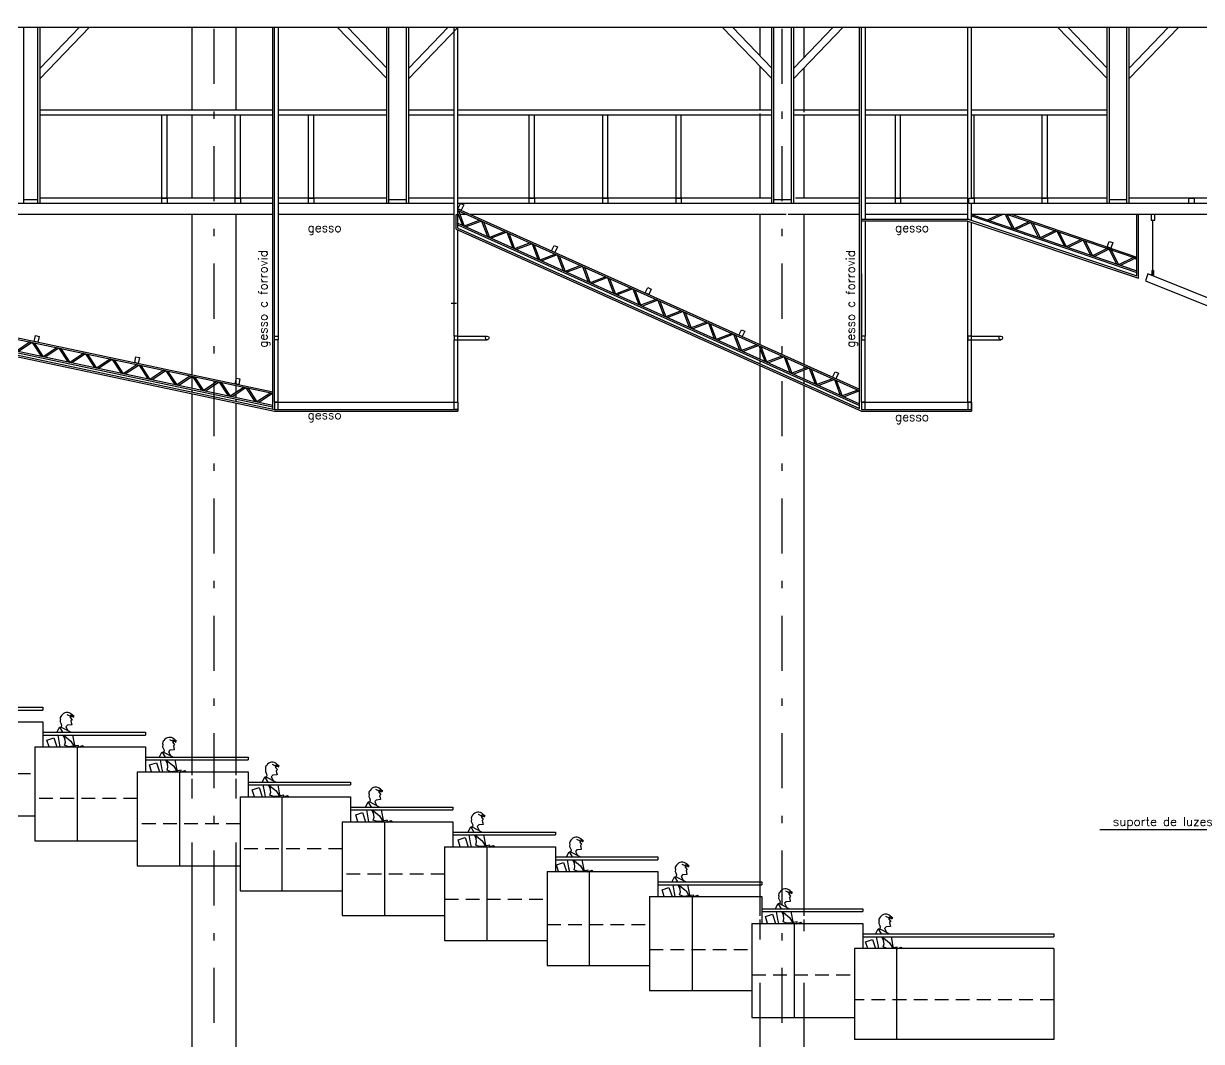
# Model space of a CAD drawing. Extents: x -14 to 107, y -33 to 53.
# Drawn here: x 39 to 55.05, y -20.27 to -6.39 of the extents above; entities that cross this region are included whole.
import ezdxf

# ---------------------------------------------------------------- set-up
doc = ezdxf.new("R2010")
doc.units = 0
doc.header["$LTSCALE"] = 1.5
doc.header["$MEASUREMENT"] = 0
for name, pattern in [('DASHDOT', [1, 0.5, -0.25, 0, -0.25]), ('DASHED2', [0.375, 0.25, -0.125]), ('HIDDEN', [0.375, 0.25, -0.125])]:
    doc.linetypes.add(name, pattern=pattern)
doc.layers.get('0').update_dxf_attribs({"linetype": 'CONTINUOUS'})
doc.layers.get('DEFPOINTS').update_dxf_attribs({"linetype": 'CONTINUOUS'})
for name, color, linetype in [('A-ESTRUTURA', 4, 'CONTINUOUS'), ('A-FORRO', 2, 'CONTINUOUS'), ('A-MOBILIA', 1, 'CONTINUOUS'), ('AUX', 6, 'CONTINUOUS'), ('COTAS', 1, 'CONTINUOUS'), ('EIXOS', 7, 'DASHDOT'), ('EXISTENTE', 7, 'CONTINUOUS'), ('LNHVISTA', 2, 'CONTINUOUS'), ('N-LNHVISTA', 2, 'CONTINUOUS'), ('N-PROJEÇÃO', 1, 'HIDDEN'), ('N-TEXTO', 2, 'CONTINUOUS'), ('P-PESSOA', 7, 'CONTINUOUS'), ('TEXTO', 2, 'CONTINUOUS'), ('VISTA-PILAR', 1, 'CONTINUOUS')]:
    doc.layers.add(name, color=color, linetype=linetype)
doc.styles.add('COTA', font='romans.shx')
doc.styles.add('REGUA-080', font='simplex', dxfattribs={"height": 0.15})
doc.styles.add('ROMANS', font='romans')
doc.dimstyles.new('DG060-1', dxfattribs={"dimscale": 0.1, "dimtxt": 1.5, "dimasz": 1, "dimexe": 2, "dimexo": 2.5, "dimgap": 0.9, "dimtad": 1, "dimzin": 4, "dimtxsty": 'COTA', "dimblk": 'DOT', "dimblk1": 'DOT', "dimblk2": 'DOT', "dimsah": 1, "dimcen": 0.09, "dimclrd": 1, "dimclre": 1, "dimclrt": 2, "dimazin": 3, "dimtfac": 1, "dimtdec": 4, "dimtix": 1, "dimtmove": 0, "dimatfit": 3, "dimtvp": 2, "dimtolj": 1, "dimtzin": 0})

# ---------------------------------------------------------------- blocks, each defined once
blk = doc.blocks.new('DOT')
at = {"color": 0, "linetype": 'BYBLOCK'}
blk.add_line((-0.5, 0), (-1, 0), dxfattribs=at)
at = {"color": 0, "linetype": 'BYBLOCK', "const_width": 0.5}
blk.add_lwpolyline([(-0.25, 0, 1), (0.25, 0, 1)], format="xyb", close=True, dxfattribs=at)
blk = doc.blocks.new('*D23')
at = {"color": 1, "linetype": 'BYBLOCK'}
for p, q in [((51.917, -6.193), (51.917, -4.038)), ((59.417, -10.584), (59.417, -4.038)), ((52.017, -4.238), (59.317, -4.238))]:
    blk.add_line(p, q, dxfattribs=at)
at = {"layer": 'DEFPOINTS', "color": 0, "linetype": 'BYBLOCK'}
for p in [(59.417, -4.238), (51.917, -6.443), (59.417, -10.834)]:
    blk.add_point(p, dxfattribs=at)
at = {"color": 1, "linetype": 'BYBLOCK', "xscale": 0.1, "yscale": 0.1, "zscale": 0.1, "rotation": 180}
blk.add_blockref('DOT', (51.917, -4.238), dxfattribs=at)
at = {"color": 1, "linetype": 'BYBLOCK', "xscale": 0.1, "yscale": 0.1, "zscale": 0.1}
blk.add_blockref('DOT', (59.417, -4.238), dxfattribs=at)
at = {"color": 2, "linetype": 'BYBLOCK', "insert": (55.667, -4.073), "char_height": 0.15, "attachment_point": 5, "style": 'COTA'}
blk.add_mtext('\\A1;7.50', dxfattribs=at)
blk = doc.blocks.new('_DOT')
at = {"color": 0, "linetype": 'BYBLOCK'}
blk.add_line((-0.5, 0), (-1, 0), dxfattribs=at)
at = {"color": 0, "linetype": 'BYBLOCK', "const_width": 0.5}
blk.add_lwpolyline([(-0.25, 0, 1), (0.25, 0, 1)], format="xyb", close=True, dxfattribs=at)
blk = doc.blocks.new('*D24')
at = {"color": 1, "linetype": 'BYBLOCK'}
for p, q in [((44.917, -6.197), (44.917, -3.281)), ((59.417, -10.584), (59.417, -3.281)), ((45.017, -3.481), (59.317, -3.481))]:
    blk.add_line(p, q, dxfattribs=at)
at = {"layer": 'DEFPOINTS', "color": 0, "linetype": 'BYBLOCK'}
for p in [(59.417, -3.481), (44.917, -6.447), (59.417, -10.834)]:
    blk.add_point(p, dxfattribs=at)
at = {"color": 1, "linetype": 'BYBLOCK', "xscale": 0.1, "yscale": 0.1, "zscale": 0.1, "rotation": 180}
blk.add_blockref('DOT', (44.917, -3.481), dxfattribs=at)
at = {"color": 1, "linetype": 'BYBLOCK', "xscale": 0.1, "yscale": 0.1, "zscale": 0.1}
blk.add_blockref('DOT', (59.417, -3.481), dxfattribs=at)
at = {"color": 2, "linetype": 'BYBLOCK', "insert": (52.167, -3.316), "char_height": 0.15, "attachment_point": 5, "style": 'COTA'}
blk.add_mtext('\\A1;14.50', dxfattribs=at)
blk = doc.blocks.new('_PESSOA2')
at = {"layer": 'A-MOBILIA'}
for p, q in [((0.302, 0.094), (0.397, 0.125)), ((0.331, 0), (0.302, 0.094)), ((0.397, 0.125), (0.438, 0))]:
    blk.add_line(p, q, dxfattribs=at)
at = {"layer": 'P-PESSOA'}
for p, q in [((0.639, 0.409), (0.578, 0.438)), ((0.671, 0.421), (0.634, 0.437)), ((0.634, 0.437), (0.663, 0.402)), ((0.634, 0.332), (0.641, 0.301)), ((0.639, 0.445), (0.671, 0.421)), ((0.663, 0.402), (0.639, 0.421)), ((0.639, 0.421), (0.639, 0.409)), ((0.44, 0.204), (0.473, 0.27)), ((0.473, 0.27), (0.497, 0.275)), ((0.486, 0.274), (0.63, 0.2)), ((0.501, 0.297), (0.497, 0.275)), ((0.561, 0.274), (0.588, 0.222)), ((0.641, 0.301), (0.582, 0.296)), ((0.649, 0.162), (0.68, 0))]:
    blk.add_line(p, q, dxfattribs=at)
at = {"layer": 'P-PESSOA', "linetype": 'CONTINUOUS'}
for p, q in [((0.621, 0.435), (0.619, 0.401)), ((0.619, 0.401), (0.645, 0.37)), ((0.645, 0.37), (0.629, 0.355)), ((0.629, 0.355), (0.634, 0.332)), ((0.44, 0.204), (0.441, 0.2)), ((0.448, 0.162), (0.467, 0.053)), ((0.551, 0.102), (0.523, 0.162)), ((0.547, 0.112), (0.545, 0.162)), ((0.582, 0.296), (0.561, 0.274)), ((0.467, 0.053), (0.478, 0)), ((0.542, 0.023), (0.554, 0.064)), ((0.595, 0.002), (0.542, 0.023)), ((0.554, 0.064), (0.547, 0.112)), ((0.661, 0.008), (0.595, 0.002)), ((0.734, 0.021), (0.661, 0.008)), ((0.731, 0), (0.734, 0.021))]:
    blk.add_line(p, q, dxfattribs=at)
for points in [[(0.484, 0.371), (0.481, 0.343), (0.49, 0.324), (0.501, 0.297)], [(0.474, 0.269), (0.515, 0.2)], [(0.538, 0.162), (0.547, 0.147), (0.629, 0.08), (0.665, 0.021)], [(0.687, 0), (0.688, 0)], [(0.73, -0.004), (0.785, 0.018), (0.803, 0)]]:
    blk.add_lwpolyline(points, dxfattribs=at)
at = {"layer": 'P-PESSOA'}
for centre, radius, start, end in [((0.529, 0.39), 0.0477, 127.3399, 202.5127), ((0.576, 0.381), 0.0897, 45.7873, 148.4559)]:
    blk.add_arc(centre, radius, start, end, dxfattribs=at)

msp = doc.modelspace()

# ---------------------------------------------------------------- linework, layer by layer
at = {"layer": 'A-ESTRUTURA'}
for p, q in [((44.917, -10.652), (45.317, -10.652)), ((44.917, -10.702), (45.317, -10.702)), ((51.917, -10.652), (52.317, -10.652)), ((51.917, -10.702), (52.317, -10.702))]:
    msp.add_line(p, q, dxfattribs=at)
for points in [[(40.882, -8.773), (40.952, -8.773), (40.952, -8.843), (40.882, -8.843)], [(41.882, -8.773), (41.952, -8.773), (41.952, -8.843), (41.882, -8.843)], [(42.882, -8.773), (42.952, -8.773), (42.952, -8.843), (42.882, -8.843)], [(45.89, -8.773), (45.96, -8.773), (45.96, -8.843), (45.89, -8.843)], [(46.89, -8.773), (46.96, -8.773), (46.96, -8.843), (46.89, -8.843)], [(47.89, -8.773), (47.96, -8.773), (47.96, -8.843), (47.89, -8.843)], [(50.882, -8.773), (50.952, -8.773), (50.952, -8.843), (50.882, -8.843)], [(51.882, -8.773), (51.952, -8.773), (51.952, -8.843), (51.882, -8.843)], [(52.882, -8.773), (52.952, -8.773), (52.952, -8.843), (52.882, -8.843)], [(54.882, -8.773), (54.952, -8.773), (54.952, -8.843), (54.882, -8.843)], [(44.95, -8.844), (44.996, -8.864), (44.963, -8.937), (44.917, -8.917)], [(46.227, -9.418), (46.272, -9.438), (46.24, -9.511), (46.194, -9.491)], [(53.795, -9.362), (53.842, -9.378), (53.816, -9.454), (53.769, -9.438)], [(47.504, -9.992), (47.549, -10.012), (47.517, -10.085), (47.471, -10.065)], [(48.781, -10.566), (48.826, -10.586), (48.793, -10.659), (48.748, -10.639)], [(39.158, -10.646), (39.207, -10.656), (39.191, -10.734), (39.142, -10.724)], [(42.467, -10.702), (42.417, -10.702), (42.417, -10.652), (42.467, -10.652)], [(44.867, -10.702), (44.917, -10.702), (44.917, -10.652), (44.867, -10.652)], [(50.417, -10.702), (50.467, -10.702), (50.467, -10.652), (50.417, -10.652)], [(51.867, -10.702), (51.917, -10.702), (51.917, -10.652), (51.867, -10.652)], [(40.528, -10.935), (40.577, -10.946), (40.56, -11.024), (40.511, -11.014)], [(41.898, -11.225), (41.946, -11.235), (41.93, -11.314), (41.881, -11.303)], [(50.058, -11.14), (50.103, -11.16), (50.07, -11.233), (50.025, -11.213)], [(42.467, -11.552), (42.417, -11.552), (42.417, -11.652), (42.467, -11.652)], [(44.867, -11.552), (44.917, -11.552), (44.917, -11.652), (44.867, -11.652)], [(50.417, -11.652), (50.467, -11.652), (50.467, -11.552), (50.417, -11.552)], [(51.867, -11.652), (51.917, -11.652), (51.917, -11.552), (51.867, -11.552)]]:
    msp.add_lwpolyline(points, close=True, dxfattribs=at)
for centre in [(45.317, -10.677), (52.317, -10.677)]:
    msp.add_circle(centre, 0.025, dxfattribs=at)
at = {"layer": 'A-FORRO', "color": 7}
for p, q in [((44.917, -8.917), (50.392, -11.378)), ((44.917, -8.939), (50.392, -11.4)), ((44.917, -8.983), (44.977, -9.141)), ((44.923, -8.941), (45.003, -9.153)), ((44.917, -9.114), (50.392, -11.575)), ((44.917, -9.136), (50.392, -11.597)), ((45.214, -9.072), (45.003, -9.153)), ((45.24, -9.084), (45.029, -9.164)), ((45.24, -9.084), (45.321, -9.295)), ((45.266, -9.095), (45.346, -9.307)), ((51.917, -8.993), (54.17, -9.765)), ((51.917, -9.015), (54.17, -9.787)), ((52.299, -8.993), (52.141, -9.07)), ((52.345, -8.993), (52.168, -9.079)), ((52.377, -8.993), (52.47, -9.183)), ((52.399, -8.993), (52.497, -9.192)), ((52.408, -8.993), (54.17, -9.596)), ((52.47, -8.993), (54.17, -9.575)), ((52.7, -9.093), (52.497, -9.192)), ((52.727, -9.102), (52.524, -9.201)), ((52.727, -9.102), (52.827, -9.305)), ((52.754, -9.111), (52.853, -9.314)), ((32.293, -9.275), (42.392, -11.412)), ((32.293, -9.296), (42.388, -11.431)), ((45.558, -9.227), (45.346, -9.307)), ((45.584, -9.238), (45.372, -9.319)), ((45.584, -9.238), (45.664, -9.45)), ((45.61, -9.25), (45.69, -9.461)), ((53.057, -9.215), (52.853, -9.314)), ((53.083, -9.224), (52.88, -9.323)), ((53.083, -9.224), (53.183, -9.427)), ((53.11, -9.233), (53.21, -9.436)), ((32.293, -9.459), (42.392, -11.595)), ((45.901, -9.381), (45.69, -9.461)), ((45.927, -9.393), (45.716, -9.473)), ((45.927, -9.393), (46.008, -9.604)), ((45.953, -9.404), (46.033, -9.616)), ((53.413, -9.337), (53.21, -9.436)), ((53.44, -9.346), (53.236, -9.446)), ((53.44, -9.346), (53.539, -9.549)), ((53.466, -9.355), (53.566, -9.558)), ((53.769, -9.459), (53.566, -9.558)), ((53.796, -9.468), (53.593, -9.568)), ((53.796, -9.468), (53.895, -9.671)), ((32.293, -9.48), (42.392, -11.616)), ((46.245, -9.536), (46.033, -9.616)), ((46.271, -9.547), (46.059, -9.627)), ((46.271, -9.547), (46.351, -9.759)), ((46.296, -9.559), (46.377, -9.77)), ((53.823, -9.477), (53.922, -9.68)), ((54.125, -9.581), (53.922, -9.68)), ((54.152, -9.59), (53.949, -9.69)), ((54.152, -9.59), (54.17, -9.627)), ((46.588, -9.69), (46.377, -9.77)), ((46.614, -9.702), (46.403, -9.782)), ((46.614, -9.702), (46.694, -9.913)), ((46.64, -9.713), (46.72, -9.925)), ((46.932, -9.844), (46.72, -9.925)), ((46.958, -9.856), (46.746, -9.936)), ((46.958, -9.856), (47.038, -10.067)), ((46.983, -9.868), (47.064, -10.079)), ((47.275, -9.999), (47.064, -10.079)), ((47.301, -10.01), (47.089, -10.091)), ((47.301, -10.01), (47.381, -10.222)), ((47.327, -10.022), (47.407, -10.233)), ((47.619, -10.153), (47.407, -10.233)), ((47.644, -10.165), (47.433, -10.245)), ((47.644, -10.165), (47.725, -10.376)), ((47.67, -10.176), (47.751, -10.388)), ((47.962, -10.308), (47.751, -10.388)), ((47.988, -10.319), (47.776, -10.399)), ((47.988, -10.319), (48.068, -10.531)), ((48.014, -10.331), (48.094, -10.542)), ((48.306, -10.462), (48.094, -10.542)), ((48.331, -10.474), (48.12, -10.554)), ((48.331, -10.474), (48.412, -10.685)), ((48.357, -10.485), (48.438, -10.697)), ((39.088, -10.733), (38.898, -10.856)), ((39.113, -10.741), (38.926, -10.862)), ((39.113, -10.741), (39.235, -10.928)), ((39.139, -10.744), (39.263, -10.933)), ((48.649, -10.616), (48.438, -10.697)), ((48.675, -10.628), (48.463, -10.708)), ((48.675, -10.628), (48.755, -10.839)), ((48.701, -10.64), (48.781, -10.851)), ((39.452, -10.81), (39.263, -10.933)), ((39.477, -10.818), (39.29, -10.939)), ((39.477, -10.818), (39.599, -11.005)), ((39.503, -10.821), (39.627, -11.011)), ((39.816, -10.887), (39.627, -11.011)), ((39.842, -10.895), (39.654, -11.016)), ((39.842, -10.895), (39.963, -11.082)), ((39.868, -10.898), (39.991, -11.088)), ((48.993, -10.771), (48.781, -10.851)), ((49.018, -10.782), (48.807, -10.863)), ((49.018, -10.782), (49.099, -10.994)), ((49.044, -10.794), (49.124, -11.005)), ((40.181, -10.964), (39.991, -11.088)), ((40.206, -10.972), (40.019, -11.093)), ((40.206, -10.972), (40.328, -11.159)), ((40.232, -10.975), (40.355, -11.165)), ((40.545, -11.041), (40.355, -11.165)), ((40.57, -11.049), (40.383, -11.17)), ((40.57, -11.049), (40.692, -11.236)), ((40.596, -11.052), (40.719, -11.242)), ((49.336, -10.925), (49.124, -11.005)), ((49.362, -10.937), (49.15, -11.017)), ((49.362, -10.937), (49.442, -11.148)), ((49.388, -10.948), (49.468, -11.16)), ((40.909, -11.118), (40.719, -11.242)), ((40.934, -11.126), (40.747, -11.247)), ((40.934, -11.126), (41.056, -11.313)), ((40.96, -11.129), (41.084, -11.319)), ((41.273, -11.195), (41.084, -11.319)), ((41.298, -11.203), (41.111, -11.325)), ((41.298, -11.203), (41.42, -11.39)), ((41.324, -11.206), (41.448, -11.396)), ((49.679, -11.08), (49.468, -11.16)), ((49.705, -11.091), (49.494, -11.171)), ((49.705, -11.091), (49.786, -11.303)), ((49.731, -11.103), (49.811, -11.314)), ((50.023, -11.234), (49.811, -11.314)), ((41.637, -11.272), (41.448, -11.396)), ((41.663, -11.28), (41.476, -11.402)), ((41.663, -11.28), (41.784, -11.467)), ((41.689, -11.283), (41.812, -11.473)), ((42.002, -11.349), (41.812, -11.473)), ((42.027, -11.357), (41.84, -11.479)), ((42.027, -11.357), (42.149, -11.544)), ((42.053, -11.36), (42.176, -11.55)), ((50.049, -11.246), (49.837, -11.326)), ((50.049, -11.246), (50.129, -11.457)), ((50.074, -11.257), (50.155, -11.469)), ((50.366, -11.388), (50.155, -11.469)), ((42.366, -11.426), (42.176, -11.55)), ((42.391, -11.434), (42.204, -11.556)), ((50.392, -11.4), (50.181, -11.48))]:
    msp.add_line(p, q, dxfattribs=at)
at = {"layer": 'A-FORRO'}
for p, q in [((44.892, -9.197), (44.892, -8.993)), ((44.892, -8.993), (44.917, -8.993)), ((44.917, -9.18), (44.917, -8.993)), ((51.867, -9.088), (54.195, -9.862)), ((51.884, -9.063), (54.17, -9.831)), ((54.17, -9.831), (54.17, -8.993)), ((54.195, -9.862), (54.195, -8.993)), ((44.892, -9.197), (50.416, -11.677)), ((44.917, -9.18), (50.392, -11.641)), ((31.867, -9.446), (42.417, -11.677)), ((31.872, -9.421), (42.42, -11.652)), ((42.417, -11.552), (42.417, -11.652)), ((44.917, -11.552), (44.917, -11.677))]:
    msp.add_line(p, q, dxfattribs=at)
at = {"layer": 'A-FORRO', "color": 2}
for p, q in [((51.884, -9.063), (50.417, -9.063)), ((51.867, -9.088), (50.417, -9.088)), ((42.417, -11.552), (44.917, -11.552)), ((50.417, -11.552), (50.417, -11.652)), ((50.417, -11.552), (51.917, -11.552)), ((51.917, -11.552), (51.917, -11.677)), ((42.417, -11.677), (44.917, -11.677)), ((42.42, -11.652), (44.917, -11.652)), ((50.416, -11.677), (51.917, -11.677)), ((50.417, -11.652), (51.917, -11.652))]:
    msp.add_line(p, q, dxfattribs=at)
at = {"layer": 'A-FORRO', "color": 1}
for p, q in [((50.417, -9.802), (50.417, -10.652)), ((50.417, -11.552), (50.417, -10.702))]:
    msp.add_line(p, q, dxfattribs=at)
at = {"layer": 'A-FORRO'}
msp.add_lwpolyline([(54.32, -9.804), (54.288, -9.899), (55.397, -10.343), (55.428, -10.248)], close=True, dxfattribs=at)
at = {"layer": 'EIXOS'}
for p, q in [((41.591, -1.665), (41.591, -27.277)), ((49.334, -1.665), (49.334, -27.277))]:
    msp.add_line(p, q, dxfattribs=at)
at = {"layer": 'EXISTENTE'}
msp.add_line((44.825, -10.202), (44.896, -10.202), dxfattribs=at)
at = {"layer": 'LNHVISTA', "color": 1}
for p, q in [((49.034, -6.443), (49.034, -6.833)), ((49.634, -6.443), (49.634, -6.853))]:
    msp.add_line(p, q, dxfattribs=at)
at = {"layer": 'N-LNHVISTA', "color": 2}
msp.add_line((13.822, -6.443), (58.937, -6.443), dxfattribs=at)
at = {"layer": 'N-LNHVISTA', "color": 7}
for p, q in [((39.001, -8.843), (39.001, -6.443)), ((39.191, -8.843), (39.191, -6.443)), ((39.221, -8.843), (39.221, -6.443)), ((39.221, -7.143), (39.896, -6.443)), ((39.221, -6.999), (39.757, -6.443)), ((43.946, -7.143), (43.271, -6.443)), ((43.946, -6.999), (43.41, -6.443)), ((43.946, -8.843), (43.946, -6.443)), ((43.976, -8.843), (43.976, -6.443)), ((44.216, -8.843), (44.216, -6.443)), ((44.246, -8.843), (44.246, -6.443)), ((44.246, -7.143), (44.921, -6.443)), ((44.246, -6.999), (44.782, -6.443)), ((49.194, -7.143), (48.519, -6.443)), ((49.194, -6.999), (48.658, -6.443)), ((49.194, -8.843), (49.194, -6.443)), ((49.224, -8.843), (49.224, -6.443)), ((49.464, -8.843), (49.464, -6.443)), ((49.494, -8.843), (49.494, -6.443)), ((49.494, -7.143), (50.169, -6.443)), ((49.494, -6.999), (50.03, -6.443)), ((53.767, -7.143), (53.092, -6.443)), ((53.767, -6.999), (53.231, -6.443)), ((53.767, -8.843), (53.767, -6.443)), ((53.797, -8.843), (53.797, -6.443)), ((54.037, -8.843), (54.037, -6.443)), ((54.067, -8.843), (54.067, -6.443)), ((54.067, -7.143), (54.742, -6.443)), ((54.067, -6.999), (54.603, -6.443)), ((42.392, -7.573), (39.221, -7.573)), ((42.392, -7.643), (39.221, -7.643)), ((40.882, -8.773), (40.882, -7.643)), ((40.952, -8.773), (40.952, -7.643)), ((41.882, -8.773), (41.882, -7.643)), ((41.952, -8.773), (41.952, -7.643)), ((43.946, -7.573), (42.467, -7.573)), ((43.946, -7.643), (42.467, -7.643)), ((42.882, -8.773), (42.882, -7.643)), ((42.952, -8.773), (42.952, -7.643)), ((44.867, -7.573), (44.246, -7.573)), ((44.867, -7.643), (44.246, -7.643)), ((49.194, -7.573), (44.917, -7.573)), ((49.194, -7.643), (44.917, -7.643)), ((45.89, -8.773), (45.89, -7.643)), ((45.96, -8.773), (45.96, -7.643)), ((46.89, -8.773), (46.89, -7.643)), ((46.96, -8.773), (46.96, -7.643)), ((47.89, -8.773), (47.89, -7.643)), ((47.96, -8.773), (47.96, -7.643)), ((50.392, -7.573), (49.494, -7.573)), ((50.392, -7.643), (49.494, -7.643)), ((51.867, -7.573), (50.467, -7.573)), ((51.867, -7.643), (50.467, -7.643)), ((50.882, -8.773), (50.882, -7.643)), ((50.952, -8.773), (50.952, -7.643)), ((53.767, -7.573), (51.917, -7.573)), ((53.767, -7.643), (51.917, -7.643)), ((51.952, -8.773), (51.952, -7.643)), ((52.882, -8.773), (52.882, -7.643)), ((52.952, -8.773), (52.952, -7.643)), ((39.191, -8.793), (39.001, -8.793)), ((42.392, -8.773), (39.221, -8.773)), ((43.946, -8.773), (42.467, -8.773)), ((44.216, -8.793), (43.976, -8.793)), ((44.867, -8.773), (44.246, -8.773)), ((49.194, -8.773), (44.917, -8.773)), ((49.464, -8.793), (49.224, -8.793)), ((50.392, -8.773), (49.519, -8.773)), ((51.867, -8.773), (50.467, -8.773)), ((53.767, -8.773), (51.917, -8.773)), ((54.037, -8.793), (53.797, -8.793)), ((59.468, -8.773), (54.067, -8.773)), ((42.392, -8.843), (14.043, -8.843)), ((39.221, -8.843), (38.971, -8.843)), ((44.867, -8.843), (42.467, -8.843)), ((44.221, -8.843), (43.971, -8.843)), ((49.392, -8.843), (44.917, -8.843)), ((49.469, -8.843), (49.219, -8.843)), ((50.392, -8.843), (49.417, -8.843)), ((51.867, -8.843), (50.467, -8.843)), ((59.468, -8.843), (51.917, -8.843)), ((54.042, -8.843), (53.792, -8.843)), ((42.392, -8.993), (13.793, -8.993)), ((44.867, -8.993), (42.467, -8.993)), ((45.037, -8.993), (44.942, -8.993)), ((49.392, -8.993), (45.086, -8.993)), ((50.392, -8.993), (49.417, -8.993)), ((51.867, -8.993), (50.467, -8.993)), ((59.468, -8.993), (51.917, -8.993)), ((54.39, -9.832), (54.39, -9.073)), ((39.26, -15.712), (39.26, -15.75)), ((40.659, -16.052), (40.659, -16.09)), ((42.057, -16.392), (42.057, -16.43)), ((43.454, -16.732), (43.454, -16.77)), ((44.849, -17.072), (44.849, -17.11)), ((46.245, -17.412), (46.245, -17.45)), ((47.643, -17.752), (47.643, -17.79)), ((49.058, -18.092), (49.058, -18.13)), ((50.436, -18.458), (50.436, -18.496)), ((53.042, -18.801), (53.042, -18.839))]:
    msp.add_line(p, q, dxfattribs=at)
at = {"layer": 'N-LNHVISTA'}
for p, q in [((42.392, -11.647), (42.392, -6.443)), ((42.417, -11.552), (42.417, -6.443)), ((42.467, -6.443), (42.467, -10.652)), ((44.867, -10.652), (44.867, -6.443)), ((44.917, -8.993), (44.917, -6.443)), ((50.392, -11.641), (50.392, -6.443)), ((50.417, -11.552), (50.417, -6.443)), ((50.467, -6.443), (50.467, -9.063)), ((51.867, -9.057), (51.867, -6.443)), ((51.917, -8.773), (51.917, -6.443)), ((51.917, -9.074), (51.917, -8.843)), ((50.467, -9.088), (50.467, -10.652)), ((51.867, -11.552), (51.867, -9.088)), ((51.917, -11.552), (51.917, -9.104)), ((44.917, -11.552), (44.917, -9.208)), ((42.467, -11.552), (42.467, -10.702)), ((44.867, -11.552), (44.867, -10.702)), ((50.467, -11.552), (50.467, -10.702))]:
    msp.add_line(p, q, dxfattribs=at)
at = {"layer": 'N-LNHVISTA', "color": 7, "linetype": 'CONTINUOUS'}
for p, q in [((37.864, -15.712), (39.26, -15.712)), ((37.864, -15.75), (39.26, -15.75)), ((39.26, -16.052), (40.659, -16.052)), ((39.26, -16.09), (40.659, -16.09)), ((40.659, -16.392), (42.057, -16.392)), ((40.659, -16.43), (42.057, -16.43)), ((42.057, -16.732), (43.454, -16.732)), ((42.057, -16.77), (43.454, -16.77)), ((43.454, -17.072), (44.849, -17.072)), ((43.454, -17.11), (44.849, -17.11)), ((44.849, -17.412), (46.245, -17.412)), ((44.849, -17.45), (46.245, -17.45)), ((46.245, -17.752), (47.643, -17.752)), ((46.245, -17.79), (47.643, -17.79)), ((47.643, -18.092), (49.058, -18.092)), ((47.643, -18.13), (49.058, -18.13)), ((49.058, -18.458), (50.436, -18.458)), ((49.058, -18.496), (50.436, -18.496)), ((50.436, -18.801), (53.042, -18.801)), ((50.436, -18.839), (53.042, -18.839))]:
    msp.add_line(p, q, dxfattribs=at)
at = {"layer": 'N-LNHVISTA', "linetype": 'CONTINUOUS'}
for p, q in [((37.754, -15.912), (39.26, -15.912)), ((39.26, -15.912), (39.26, -16.252)), ((39.15, -16.252), (40.659, -16.252)), ((39.15, -16.252), (39.15, -17.532)), ((39.73, -17.532), (39.73, -16.252)), ((40.659, -16.252), (40.659, -16.592)), ((40.546, -16.592), (42.057, -16.592)), ((40.546, -16.592), (40.546, -17.872)), ((41.127, -17.872), (41.127, -16.592)), ((42.057, -16.592), (42.057, -16.932)), ((41.947, -16.932), (43.454, -16.932)), ((41.947, -16.932), (41.947, -18.212)), ((42.523, -18.212), (42.523, -16.932)), ((43.454, -16.932), (43.454, -17.272)), ((37.754, -17.192), (39.15, -17.192)), ((43.339, -17.272), (44.849, -17.272)), ((43.339, -17.272), (43.339, -18.552)), ((43.92, -18.552), (43.92, -17.272)), ((44.849, -17.272), (44.849, -17.612)), ((39.15, -17.532), (40.546, -17.532)), ((44.736, -17.612), (46.245, -17.612)), ((44.736, -17.612), (44.736, -18.892)), ((45.316, -18.892), (45.316, -17.612)), ((46.245, -17.612), (46.245, -17.952)), ((40.546, -17.872), (41.947, -17.872)), ((46.132, -17.952), (47.643, -17.952)), ((46.132, -17.952), (46.132, -19.232)), ((46.712, -19.232), (46.712, -17.952)), ((47.643, -17.952), (47.643, -18.292)), ((41.947, -18.212), (43.339, -18.212)), ((47.528, -18.292), (49.058, -18.292)), ((47.528, -18.292), (47.528, -19.572)), ((48.109, -18.292), (48.109, -19.572)), ((49.058, -18.292), (49.058, -18.658)), ((43.339, -18.552), (44.736, -18.552)), ((48.925, -18.658), (50.436, -18.658)), ((48.925, -18.658), (48.925, -19.938)), ((49.505, -19.938), (49.505, -18.658)), ((50.436, -18.658), (50.436, -19.001)), ((44.736, -18.892), (46.132, -18.892)), ((53.042, -19.001), (50.321, -19.001)), ((50.321, -19.001), (50.321, -20.242)), ((50.901, -20.242), (50.901, -19.001)), ((53.042, -19.001), (53.042, -20.242)), ((46.132, -19.232), (47.528, -19.232)), ((47.528, -19.572), (48.925, -19.572)), ((48.925, -19.938), (50.321, -19.938)), ((53.042, -20.242), (50.321, -20.242))]:
    msp.add_line(p, q, dxfattribs=at)
at = {"layer": 'N-LNHVISTA', "color": 7}
msp.add_arc((54.383, -9.829), 0.0236, 338.1777, 158.1777, dxfattribs=at)
msp.add_ellipse((54.389, -9.78), major_axis=(0, -0.0282), ratio=0.366893, dxfattribs=at)
at = {"layer": 'N-PROJEÇÃO', "color": 1, "linetype": 'DASHED2', "ltscale": 0.5}
for p, q in [((37.754, -16.614), (39.15, -16.614)), ((40.546, -16.957), (39.15, -16.957)), ((41.947, -17.3), (40.546, -17.3)), ((43.339, -17.643), (41.947, -17.643)), ((44.736, -17.986), (43.339, -17.986)), ((44.736, -18.329), (46.132, -18.329)), ((46.132, -18.672), (47.528, -18.672)), ((47.528, -19.015), (48.925, -19.015)), ((48.925, -19.358), (50.321, -19.358)), ((53.042, -19.701), (50.321, -19.701))]:
    msp.add_line(p, q, dxfattribs=at)
at = {"layer": 'N-PROJEÇÃO'}
msp.add_lwpolyline([(54.365, -9.073), (54.415, -9.073), (54.415, -8.993), (54.365, -8.993)], close=True, dxfattribs=at)
at = {"layer": 'VISTA-PILAR'}
for p, q in [((41.291, -6.443), (41.291, -7.573)), ((41.891, -6.443), (41.891, -7.573)), ((49.034, -6.977), (49.034, -7.573)), ((49.634, -6.997), (49.634, -7.599)), ((41.291, -7.643), (41.291, -8.773)), ((49.034, -7.62), (49.034, -8.773)), ((49.634, -7.643), (49.634, -8.773)), ((41.291, -8.993), (41.291, -11.179)), ((41.891, -8.993), (41.891, -11.306)), ((49.034, -8.993), (49.034, -10.768)), ((49.634, -8.993), (49.634, -11.037)), ((49.034, -10.824), (49.034, -10.965)), ((49.034, -10.987), (49.034, -11.031)), ((49.034, -11.057), (49.034, -18.555)), ((49.634, -11.059), (49.634, -11.097)), ((41.291, -11.199), (41.291, -11.363)), ((49.634, -11.118), (49.634, -11.235)), ((41.291, -11.383), (41.291, -11.414)), ((41.891, -11.326), (41.891, -11.421)), ((49.634, -11.257), (49.634, -11.3)), ((49.634, -11.326), (49.634, -18.555)), ((41.291, -11.439), (41.291, -16.635)), ((41.891, -11.445), (41.891, -11.49)), ((41.891, -11.51), (41.891, -11.541)), ((41.891, -11.566), (41.891, -16.635)), ((41.291, -16.685), (41.291, -16.955)), ((41.891, -16.685), (41.891, -16.955)), ((41.291, -17.555), (41.291, -21.531)), ((41.891, -17.555), (41.891, -22.148)), ((49.034, -18.605), (49.034, -18.875)), ((49.634, -18.605), (49.634, -18.763)), ((49.034, -19.469), (49.034, -22.36)), ((49.634, -19.469), (49.634, -22.341))]:
    msp.add_line(p, q, dxfattribs=at)

# ---------------------------------------------------------------- block references
at = {"layer": 'AUX'}
for p in [(39.013, -16.252), (40.41, -16.592), (41.811, -16.932), (43.221, -17.272), (44.618, -17.612), (45.958, -17.952), (47.397, -18.292), (48.807, -18.658), (50.172, -19.001)]:
    msp.add_blockref('_PESSOA2', p, dxfattribs=at)

# ---------------------------------------------------------------- texts
at = {"layer": 'N-TEXTO', "style": 'REGUA-080'}
for p in [(42.868, -9.234), (50.875, -9.234), (42.868, -11.786), (50.875, -11.811)]:
    msp.add_text('gesso', height=0.12, dxfattribs=at).set_placement(p)
for p in [(42.319, -10.812), (50.327, -10.812)]:
    msp.add_text('gesso c forrovid', height=0.12, rotation=90, dxfattribs=at).set_placement(p)
at = {"layer": 'TEXTO', "color": 2, "insert": (55.206, -17.369), "char_height": 0.12, "attachment_point": 9, "style": 'ROMANS'}
msp.add_mtext('suporte de luzes', dxfattribs=at)

# ---------------------------------------------------------------- dimensions: what is measured, and where the dimension line sits
at = {"layer": 'COTAS'}
for base, p1, picture, middle in [((59.417, -3.481), (44.917, -6.447), '*D24', (52.167, -3.316)), ((59.417, -4.238), (51.917, -6.443), '*D23', (55.667, -4.073))]:
    dim = msp.add_linear_dim(base=base, p1=p1, p2=(59.417, -10.834), dimstyle='DG060-1', dxfattribs=at)
    dim.commit()
    dim.dimension.update_dxf_attribs({"geometry": picture, "text_midpoint": middle})

# ---------------------------------------------------------------- leaders
at = {"layer": 'TEXTO', "color": 1, "annotation_type": 0, "has_hookline": 1, "hookline_direction": 1, "text_width": 1.537}
msp.add_leader([(55.664, -18.121), (55.396, -17.384), (55.296, -17.384)], dimstyle='DG060-1', override={"dimtxt": 1.5, "dimasz": 1, "dimexe": 2, "dimzin": 0, "dimtxsty": 'STANDARD', "dimse1": 1}, dxfattribs=at)

doc.saveas('drawing.dxf')
